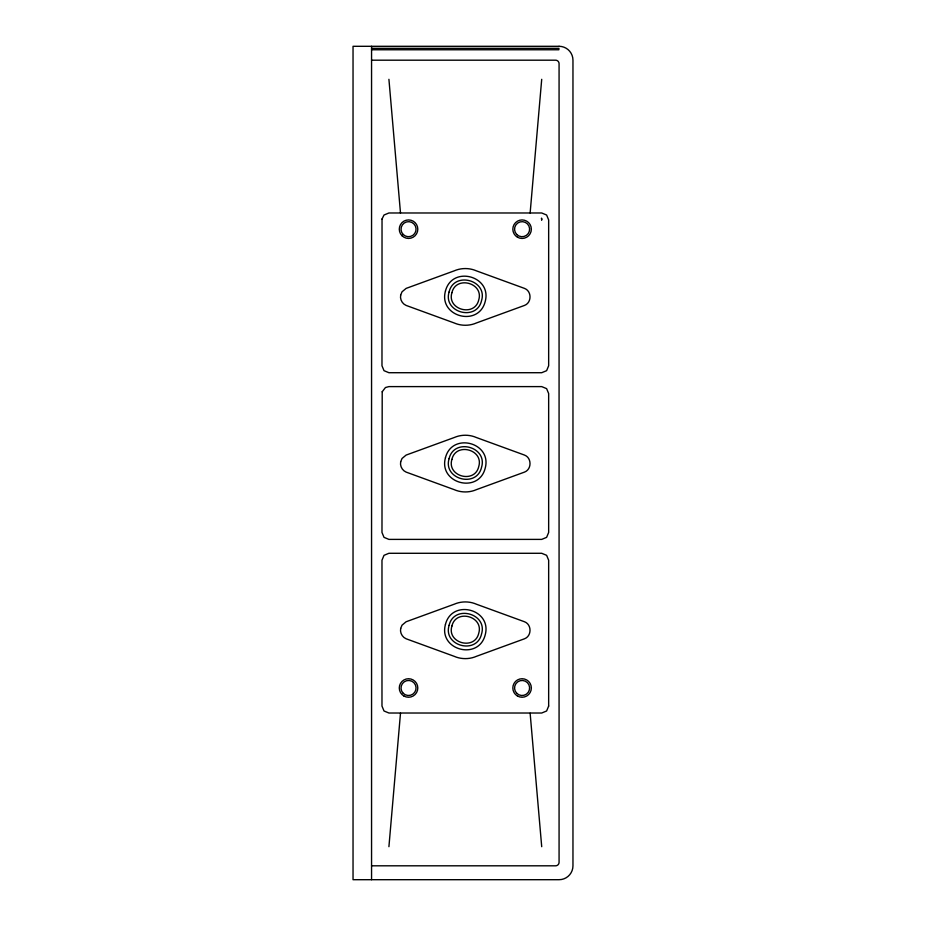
<?xml version="1.0" encoding="UTF-8"?>
<svg xmlns="http://www.w3.org/2000/svg" width="926" height="926" viewBox="0 0 926 926"><rect width="100%" height="100%" fill="white"/><g stroke="black" fill="none" stroke-linecap="round" stroke-linejoin="round"><path stroke-width="1.39" d="M388.92 846.688L400.495 713.252M530.135 212.98L541.71 79.312M371.558 48.337L558.945 48.326L558.841 49.761L371.558 49.761M371.558 60.19L555.6 60.19A3.473 3.473 0 0 1 559.072 63.663L559.072 862.337A3.473 3.473 0 0 1 555.6 865.81L371.558 865.81M541.71 846.688L530.135 713.252M388.92 79.312L400.495 212.98M371.558 46.3L371.558 879.7M382.033 219.022L381.975 365.77L384.012 370.678L388.92 372.715L541.71 372.715L546.618 370.678L548.655 365.77L548.655 219.925L546.618 215.017L541.71 212.98L388.92 212.98L384.012 215.017L382.033 219.022M548.655 706.075L546.618 710.983L541.71 713.02L388.92 713.02L384.012 710.983L381.975 706.075L381.975 560.23L384.012 555.322L388.92 553.285L541.71 553.285L546.618 555.322L548.655 560.23L548.655 706.075M400.669 295.116C399.824 299.295 402.185 303.774 406.109 305.418L454.18 322.954C461.183 326.033 469.447 326.033 476.45 322.954L524.521 305.418C531.848 302.675 531.848 291.146 524.521 288.403L476.45 270.867C469.447 267.788 461.183 267.788 454.18 270.867L406.109 288.403L402.023 291.817L400.669 295.116M400.669 461.796C399.824 465.975 402.185 470.454 406.109 472.098L454.18 489.634C461.183 492.713 469.447 492.713 476.45 489.634L524.521 472.098C531.848 469.355 531.848 457.826 524.521 455.083L476.45 437.547C469.447 434.468 461.183 434.468 454.18 437.547L406.109 455.083L402.023 458.497L400.669 461.796M400.669 628.476C399.824 632.655 402.185 637.134 406.109 638.778L454.18 656.314C461.183 659.393 469.447 659.393 476.45 656.314L524.521 638.778C531.848 636.035 531.848 624.506 524.521 621.763L476.45 604.227C469.447 601.148 461.183 601.148 454.18 604.227L406.109 621.763L402.023 625.177L400.669 628.476M382.207 391.756L381.975 532.45L384.012 537.358L388.92 539.395L541.71 539.395L546.618 537.358L548.655 532.45L548.655 393.55L546.618 388.642L541.71 386.605L388.92 386.605L385.447 387.531L382.207 391.756M445.464 290.995C438.287 316.715 478.522 327.491 485.166 301.644C492.343 275.925 452.108 265.149 445.464 290.995M449.098 291.979C442.732 312.594 476.74 321.704 481.532 300.661C487.898 280.046 453.89 270.936 449.098 291.979M451.9 292.72C446.633 309.782 474.772 317.329 478.73 299.92C483.997 282.858 455.858 275.311 451.9 292.72M445.464 457.675C438.287 483.395 478.522 494.171 485.166 468.325C492.343 442.605 452.108 431.829 445.464 457.675M449.098 458.659C442.732 479.274 476.74 488.384 481.532 467.341C487.898 446.726 453.89 437.616 449.098 458.659M451.9 459.4C446.633 476.462 474.772 484.009 478.73 466.6C483.997 449.538 455.858 441.991 451.9 459.4M445.464 624.356C438.287 650.075 478.522 660.851 485.166 635.005C492.343 609.285 452.108 598.509 445.464 624.356M449.098 625.339C442.732 645.954 476.74 655.064 481.532 634.021C487.898 613.406 453.89 604.296 449.098 625.339M451.9 626.08C446.633 643.142 474.772 650.689 478.73 633.28C483.997 616.218 455.858 608.671 451.9 626.08M559.072 46.3L353.037 46.3L353.037 879.7L559.072 879.7A13.89 13.89 0 0 0 572.962 865.81L572.962 60.19A13.89 13.89 0 0 0 559.072 46.3M541.698 219.925L541.536 218.131L541.698 219.937M517.46 696.005A9.26 9.26 0 0 0 531.35 687.983A9.26 9.26 0 0 0 517.46 679.962A9.26 9.26 0 0 0 517.46 696.005M516.766 693.308A7.524 7.524 0 0 0 529.359 689.928A7.524 7.524 0 0 0 520.146 680.714A7.524 7.524 0 0 0 516.766 693.308M403.91 696.005A9.26 9.26 0 0 0 417.8 687.983A9.26 9.26 0 0 0 403.91 679.962A9.26 9.26 0 0 0 403.91 696.005M403.227 693.308A7.524 7.524 0 0 0 415.809 689.928A7.524 7.524 0 0 0 406.595 680.714A7.524 7.524 0 0 0 403.227 693.308M402 235.736A9.26 9.26 0 0 0 417.487 231.581A9.26 9.26 0 0 0 406.144 220.238A9.26 9.26 0 0 0 402 235.736M403.227 234.509A7.524 7.524 0 0 0 415.809 231.13A7.524 7.524 0 0 0 406.595 221.916A7.524 7.524 0 0 0 403.227 234.509M517.46 237.206A9.26 9.26 0 0 0 531.35 229.185A9.26 9.26 0 0 0 517.46 221.164A9.26 9.26 0 0 0 517.46 237.206M516.766 234.509A7.524 7.524 0 0 0 529.359 231.13A7.524 7.524 0 0 0 520.146 221.916A7.524 7.524 0 0 0 516.766 234.509"/></g></svg>
